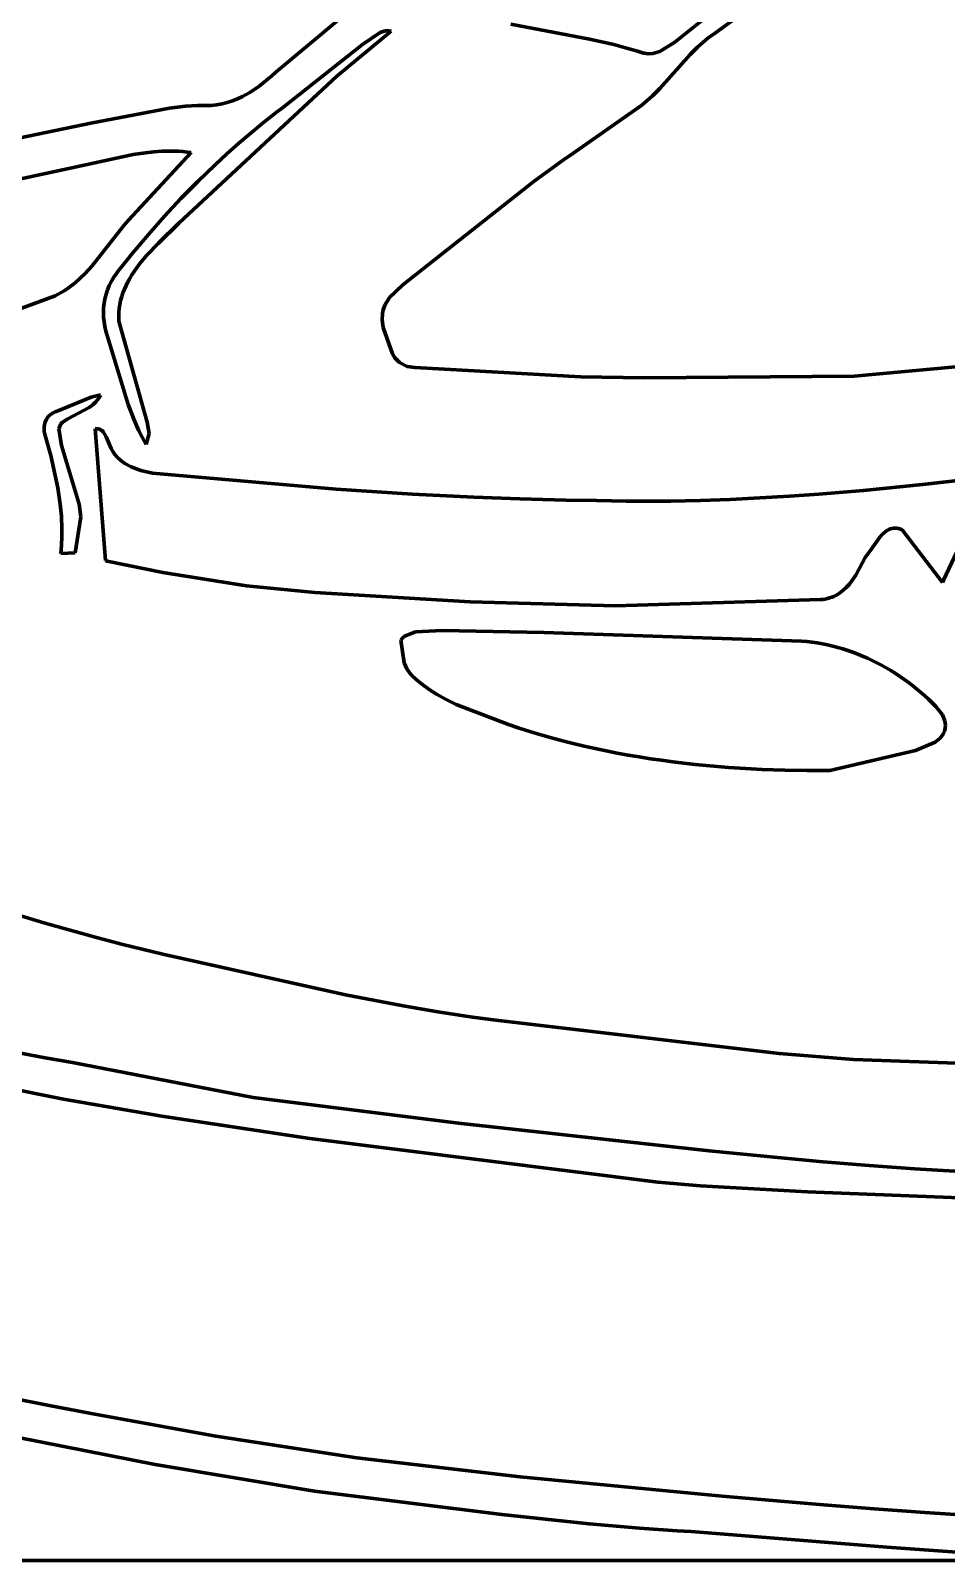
# Model space of a CAD drawing. Header units: millimetres. Extents: x 0 to 14, y 0 to 17.6.
# Drawn here: x 2.686 to 5.353, y 0 to 4.458 of the extents above; entities that cross this region are included whole.
import ezdxf

# ---------------------------------------------------------------- set-up
doc = ezdxf.new("R2010")
doc.units = ezdxf.units.MM
doc.layers.add('color#010506ff', color=7, linetype='CONTINUOUS', lineweight=100)
doc.layers.add('color#ffffffff', color=7, linetype='CONTINUOUS', lineweight=100)

msp = doc.modelspace()

# ---------------------------------------------------------------- linework, layer by layer
at = {"layer": 'color#010506ff'}
for p, q in [((4.5622, 4.4247), (5.0703, 4.8317)), ((5.1509, 4.7951), (4.6761, 4.4484)), ((3.3996, 4.3365), (3.6884, 4.5781)), ((4.0843, 4.4771), (4.3138, 4.4326)), ((3.6523, 4.4179), (3.4195, 4.2332)), ((3.5773, 4.3254), (3.7354, 4.4566)), ((3.7033, 4.4527), (3.6523, 4.4179)), ((3.7187, 4.4568), (3.7033, 4.4527)), ((3.7285, 4.4573), (3.7187, 4.4568)), ((3.7354, 4.4566), (3.7285, 4.4573)), ((4.3138, 4.4326), (4.3839, 4.417)), ((4.3839, 4.417), (4.4186, 4.4081)), ((4.518, 4.3966), (4.5622, 4.4247)), ((4.6435, 4.4237), (4.6284, 4.4101)), ((4.6594, 4.4365), (4.6435, 4.4237)), ((4.6676, 4.4426), (4.6594, 4.4365)), ((4.6761, 4.4484), (4.6676, 4.4426)), ((4.4186, 4.4081), (4.4531, 4.3981)), ((4.4531, 4.3981), (4.4702, 4.3926)), ((4.4702, 4.3926), (4.4737, 4.3918)), ((4.4737, 4.3918), (4.4843, 4.3904)), ((4.4843, 4.3904), (4.4981, 4.3911)), ((4.4981, 4.3911), (4.518, 4.3966)), ((4.6068, 4.3885), (4.5186, 4.2892)), ((4.6284, 4.4101), (4.6068, 4.3885)), ((3.1176, 3.8964), (3.5773, 4.3254)), ((3.3504, 4.2952), (3.3878, 4.3257)), ((3.3878, 4.3257), (3.3996, 4.3365)), ((3.3237, 4.2773), (3.3504, 4.2952)), ((4.5186, 4.2892), (4.4969, 4.2675)), ((3.09, 4.2321), (3.1363, 4.2374)), ((3.1363, 4.2374), (3.1713, 4.2394)), ((3.1713, 4.2394), (3.1948, 4.2397)), ((3.1948, 4.2397), (3.203, 4.2397)), ((3.203, 4.2397), (3.2112, 4.2399)), ((3.2112, 4.2399), (3.2192, 4.2405)), ((3.2192, 4.2405), (3.2272, 4.2414)), ((3.2272, 4.2414), (3.243, 4.2442)), ((3.243, 4.2442), (3.2584, 4.248)), ((3.2584, 4.248), (3.2735, 4.253)), ((3.2735, 4.253), (3.2883, 4.2589)), ((3.2883, 4.2589), (3.3027, 4.2657)), ((3.3027, 4.2657), (3.3237, 4.2773)), ((4.4658, 4.2411), (4.2556, 4.093)), ((4.4817, 4.2539), (4.4658, 4.2411)), ((4.4969, 4.2675), (4.4817, 4.2539)), ((2.8605, 4.1877), (3.09, 4.2321)), ((3.4009, 4.219), (3.364, 4.1901)), ((3.4195, 4.2332), (3.4009, 4.219)), ((2.2437, 4.0599), (2.8605, 4.1877)), ((3.3278, 4.1604), (3.2922, 4.13)), ((3.364, 4.1901), (3.3278, 4.1604)), ((2.9702, 3.9055), (3.1533, 4.1025)), ((3.0199, 4.102), (2.984, 4.0964)), ((3.044, 4.1047), (3.0199, 4.102)), ((3.0681, 4.1064), (3.044, 4.1047)), ((3.0923, 4.1069), (3.0681, 4.1064)), ((3.1045, 4.1068), (3.0923, 4.1069)), ((3.1167, 4.1062), (3.1045, 4.1068)), ((3.1289, 4.1054), (3.1167, 4.1062)), ((3.1411, 4.1041), (3.1289, 4.1054)), ((3.1533, 4.1025), (3.1411, 4.1041)), ((3.2922, 4.13), (3.2572, 4.099)), ((2.8056, 4.0577), (2.4919, 3.9901)), ((2.984, 4.0964), (2.8056, 4.0577)), ((3.2228, 4.0672), (3.1723, 4.0185)), ((3.2572, 4.099), (3.2228, 4.0672)), ((4.2381, 4.0811), (4.1521, 4.0192)), ((4.2556, 4.093), (4.2381, 4.0811)), ((3.1723, 4.0185), (3.1232, 3.9683)), ((4.1521, 4.0192), (3.7699, 3.7167)), ((3.1232, 3.9683), (3.0754, 3.9169)), ((2.8649, 3.7721), (2.9574, 3.8902)), ((2.9574, 3.8902), (2.9702, 3.9055)), ((3.0754, 3.9169), (3.0289, 3.8642)), ((3.058, 3.8385), (3.1176, 3.8964)), ((3.0289, 3.8642), (2.9837, 3.8105)), ((3.0245, 3.8032), (3.058, 3.8385)), ((2.9837, 3.8105), (2.9399, 3.7556)), ((3.0087, 3.7848), (3.0245, 3.8032)), ((2.8303, 3.7363), (2.8445, 3.7502)), ((2.8445, 3.7502), (2.8649, 3.7721)), ((2.9356, 3.7502), (2.9278, 3.7391)), ((2.9399, 3.7556), (2.9356, 3.7502)), ((2.9744, 3.736), (2.9806, 3.7461)), ((2.9806, 3.7461), (2.9871, 3.756)), ((2.9871, 3.756), (2.994, 3.7658)), ((2.994, 3.7658), (3.0012, 3.7753)), ((3.0012, 3.7753), (3.0087, 3.7848)), ((2.7834, 3.6997), (2.7917, 3.7052)), ((2.7917, 3.7052), (2.7998, 3.711)), ((2.7998, 3.711), (2.8154, 3.7232)), ((2.8154, 3.7232), (2.8303, 3.7363)), ((2.9097, 3.7027), (2.9055, 3.6898)), ((2.9148, 3.7152), (2.9097, 3.7027)), ((2.9208, 3.7274), (2.9148, 3.7152)), ((2.9278, 3.7391), (2.9208, 3.7274)), ((2.9545, 3.6937), (2.9587, 3.7046)), ((2.9587, 3.7046), (2.9635, 3.7153)), ((2.9635, 3.7153), (2.9687, 3.7257)), ((2.9687, 3.7257), (2.9744, 3.736)), ((3.7699, 3.7167), (3.7308, 3.6802)), ((2.2625, 3.5033), (2.7571, 3.685)), ((2.7571, 3.685), (2.7661, 3.6896)), ((2.7661, 3.6896), (2.7749, 3.6945)), ((2.7749, 3.6945), (2.7834, 3.6997)), ((2.8998, 3.6634), (2.8983, 3.6499)), ((2.9022, 3.6767), (2.8998, 3.6634)), ((2.9055, 3.6898), (2.9022, 3.6767)), ((2.9436, 3.6481), (2.9453, 3.6599)), ((2.9453, 3.6599), (2.9478, 3.6714)), ((2.9478, 3.6714), (2.9508, 3.6827)), ((2.9508, 3.6827), (2.9545, 3.6937)), ((3.7168, 3.6577), (3.7119, 3.6415)), ((3.7308, 3.6802), (3.7168, 3.6577)), ((2.8983, 3.6499), (2.8977, 3.6363)), ((2.8977, 3.6363), (2.8981, 3.6227)), ((2.8981, 3.6227), (2.8993, 3.6092)), ((2.9421, 3.6239), (2.9425, 3.6361)), ((2.9425, 3.6114), (2.9421, 3.6239)), ((2.9425, 3.6361), (2.9436, 3.6481)), ((3.025, 3.317), (2.9425, 3.6114)), ((3.7105, 3.6326), (3.7097, 3.6147)), ((3.7097, 3.6147), (3.7121, 3.5926)), ((3.7119, 3.6415), (3.7105, 3.6326)), ((2.8993, 3.6092), (2.9015, 3.5957)), ((2.9015, 3.5957), (2.9046, 3.5824)), ((2.9046, 3.5824), (2.9086, 3.5694)), ((2.9086, 3.5694), (2.9694, 3.3688)), ((3.7121, 3.5926), (3.7394, 3.5164)), ((3.7394, 3.5164), (3.7463, 3.5042)), ((3.7463, 3.5042), (3.7599, 3.4903)), ((3.7599, 3.4903), (3.7821, 3.479)), ((3.7821, 3.479), (3.8044, 3.4758)), ((5.0843, 3.4514), (5.5222, 3.4915)), ((3.8044, 3.4758), (4.2883, 3.4489)), ((4.2883, 3.4489), (4.4729, 3.4456)), ((4.4729, 3.4456), (5.0843, 3.4514)), ((2.8621, 3.3901), (2.7629, 3.3489)), ((2.8848, 3.3952), (2.8621, 3.3901)), ((2.8843, 3.3867), (2.887, 3.3911)), ((2.8894, 3.3958), (2.8848, 3.3952)), ((2.887, 3.3911), (2.8894, 3.3958)), ((2.7509, 3.3445), (2.7433, 3.3394)), ((2.7566, 3.3471), (2.7509, 3.3445)), ((2.7629, 3.3489), (2.7566, 3.3471)), ((2.7935, 3.3268), (2.8559, 3.3596)), ((2.8559, 3.3596), (2.8678, 3.3684)), ((2.8678, 3.3684), (2.875, 3.3751)), ((2.875, 3.3751), (2.8814, 3.3826)), ((2.8814, 3.3826), (2.8843, 3.3867)), ((2.9694, 3.3688), (2.9857, 3.3253)), ((2.7272, 3.3145), (2.7249, 3.3025)), ((2.7249, 3.3025), (2.7253, 3.2901)), ((2.7319, 3.3256), (2.7272, 3.3145)), ((2.737, 3.333), (2.7319, 3.3256)), ((2.7433, 3.3394), (2.737, 3.333)), ((2.7678, 3.2977), (2.7732, 3.3125)), ((2.7732, 3.3125), (2.777, 3.3156)), ((2.777, 3.3156), (2.7935, 3.3268)), ((2.9857, 3.3253), (2.9998, 3.2935)), ((3.0311, 3.2834), (3.025, 3.317)), ((2.7253, 3.2901), (2.7283, 3.2779)), ((2.7283, 3.2779), (2.744, 3.2199)), ((2.7758, 3.2488), (2.7678, 3.2977)), ((2.877, 3.2978), (2.8736, 3.2978)), ((2.8736, 3.2978), (2.9034, 2.9135)), ((2.8801, 3.2975), (2.877, 3.2978)), ((2.883, 3.297), (2.8801, 3.2975)), ((2.8882, 3.2952), (2.883, 3.297)), ((2.8926, 3.2927), (2.8882, 3.2952)), ((2.8981, 3.2876), (2.8926, 3.2927)), ((2.9059, 3.2738), (2.8981, 3.2876)), ((2.9199, 3.2402), (2.9059, 3.2738)), ((2.9998, 3.2935), (3.0103, 3.2727)), ((3.0103, 3.2727), (3.0218, 3.2522)), ((3.0218, 3.2522), (3.0311, 3.2834)), ((2.744, 3.2199), (2.7646, 3.1259)), ((2.8269, 3.0781), (2.7758, 3.2488)), ((2.925, 3.2312), (2.9199, 3.2402)), ((2.9309, 3.223), (2.925, 3.2312)), ((2.9374, 3.2153), (2.9309, 3.223)), ((2.9483, 3.2051), (2.9374, 3.2153)), ((2.9604, 3.1962), (2.9483, 3.2051)), ((2.978, 3.1864), (2.9604, 3.1962)), ((3.0065, 3.1756), (2.978, 3.1864)), ((3.041, 3.1683), (3.0065, 3.1756)), ((3.5752, 3.1219), (3.041, 3.1683)), ((5.5838, 3.1699), (5.2832, 3.1352)), ((2.7646, 3.1259), (2.7717, 3.0783)), ((3.7981, 3.1073), (3.5752, 3.1219)), ((5.2832, 3.1352), (5.1111, 3.1182)), ((2.7717, 3.0783), (2.7752, 3.0425)), ((2.8319, 3.0412), (2.8269, 3.0781)), ((3.9766, 3.0982), (3.7981, 3.1073)), ((4.1105, 3.0933), (3.9766, 3.0982)), ((4.2446, 3.09), (4.1105, 3.0933)), ((4.334, 3.0888), (4.2446, 3.09)), ((4.3772, 3.0877), (4.334, 3.0888)), ((4.4205, 3.087), (4.3772, 3.0877)), ((4.4637, 3.0867), (4.4205, 3.087)), ((4.5069, 3.0867), (4.4637, 3.0867)), ((4.5502, 3.0871), (4.5069, 3.0867)), ((4.5934, 3.0878), (4.5502, 3.0871)), ((4.6366, 3.0888), (4.5934, 3.0878)), ((4.723, 3.0918), (4.6366, 3.0888)), ((4.8093, 3.0959), (4.723, 3.0918)), ((4.8956, 3.1011), (4.8093, 3.0959)), ((4.9818, 3.1073), (4.8956, 3.1011)), ((5.1111, 3.1182), (4.9818, 3.1073)), ((2.7752, 3.0425), (2.7768, 3.0065)), ((2.8156, 2.9358), (2.8319, 3.0412)), ((5.3446, 2.8562), (5.4305, 3.0399)), ((2.7768, 3.0065), (2.7768, 2.9825)), ((5.1589, 2.9822), (5.166, 2.99)), ((5.166, 2.99), (5.1735, 2.9967)), ((5.1735, 2.9967), (5.1774, 2.9996)), ((5.1774, 2.9996), (5.1815, 3.0021)), ((5.1815, 3.0021), (5.1856, 3.0043)), ((5.1856, 3.0043), (5.1899, 3.006)), ((5.1899, 3.006), (5.1944, 3.0072)), ((5.1944, 3.0072), (5.199, 3.008)), ((5.199, 3.008), (5.2037, 3.0083)), ((5.2037, 3.0083), (5.2086, 3.0079)), ((5.2086, 3.0079), (5.2136, 3.007)), ((5.2136, 3.007), (5.2189, 3.0055)), ((5.2189, 3.0055), (5.2243, 3.0032)), ((5.2243, 3.0032), (5.3412, 2.8498)), ((2.7758, 2.9584), (2.7738, 2.9342)), ((2.7768, 2.9825), (2.7758, 2.9584)), ((5.1217, 2.9299), (5.1305, 2.9423)), ((5.1305, 2.9423), (5.1589, 2.9822)), ((2.7738, 2.9342), (2.8156, 2.9358)), ((2.9034, 2.9135), (2.9089, 2.9114)), ((2.9089, 2.9114), (3.0706, 2.8784)), ((5.0889, 2.8706), (5.116, 2.9228)), ((5.116, 2.9228), (5.1217, 2.9299)), ((3.0706, 2.8784), (3.3139, 2.8397)), ((5.0697, 2.8441), (5.0778, 2.8543)), ((5.0778, 2.8543), (5.0889, 2.8706)), ((5.3412, 2.8498), (5.3446, 2.8562)), ((3.3139, 2.8397), (3.5131, 2.8207)), ((3.5131, 2.8207), (3.9661, 2.7935)), ((5.019, 2.8066), (5.025, 2.8091)), ((5.025, 2.8091), (5.0307, 2.8119)), ((5.0307, 2.8119), (5.0362, 2.815)), ((5.0362, 2.815), (5.0416, 2.8184)), ((5.0416, 2.8184), (5.0467, 2.8221)), ((5.0467, 2.8221), (5.0516, 2.8261)), ((5.0516, 2.8261), (5.061, 2.8347)), ((5.061, 2.8347), (5.0697, 2.8441)), ((3.9661, 2.7935), (4.3895, 2.7819)), ((4.3895, 2.7819), (4.9859, 2.7997)), ((4.9859, 2.7997), (4.993, 2.8003)), ((4.993, 2.8003), (4.9998, 2.8013)), ((4.9998, 2.8013), (5.0064, 2.8027)), ((5.0064, 2.8027), (5.0128, 2.8045)), ((5.0128, 2.8045), (5.019, 2.8066)), ((3.7726, 2.6923), (3.7639, 2.6815)), ((3.7639, 2.6815), (3.7732, 2.6158)), ((3.807, 2.7056), (3.7726, 2.6923)), ((3.8841, 2.7094), (3.807, 2.7056)), ((4.1808, 2.7042), (3.8841, 2.7094)), ((4.9312, 2.6786), (4.1808, 2.7042)), ((4.9466, 2.6774), (4.9312, 2.6786)), ((4.9618, 2.6756), (4.9466, 2.6774)), ((4.977, 2.6735), (4.9618, 2.6756)), ((4.9921, 2.6709), (4.977, 2.6735)), ((5.0071, 2.6679), (4.9921, 2.6709)), ((5.022, 2.6644), (5.0071, 2.6679)), ((5.0368, 2.6605), (5.022, 2.6644)), ((5.0515, 2.6563), (5.0368, 2.6605)), ((5.0661, 2.6516), (5.0515, 2.6563)), ((5.0805, 2.6465), (5.0661, 2.6516)), ((5.0948, 2.6411), (5.0805, 2.6465)), ((5.1089, 2.6353), (5.0948, 2.6411)), ((5.123, 2.6291), (5.1089, 2.6353)), ((3.7732, 2.6158), (3.781, 2.5981)), ((3.781, 2.5981), (3.7898, 2.5853)), ((5.1368, 2.6226), (5.123, 2.6291)), ((5.1505, 2.6157), (5.1368, 2.6226)), ((5.1641, 2.6085), (5.1505, 2.6157)), ((5.1775, 2.601), (5.1641, 2.6085)), ((5.1907, 2.5932), (5.1775, 2.601)), ((5.2037, 2.585), (5.1907, 2.5932)), ((3.7898, 2.5853), (3.7981, 2.5766)), ((3.7981, 2.5766), (3.8062, 2.5692)), ((3.8062, 2.5692), (3.8145, 2.5621)), ((3.8145, 2.5621), (3.8316, 2.5487)), ((3.8316, 2.5487), (3.8493, 2.5362)), ((5.2165, 2.5766), (5.2037, 2.585)), ((5.2291, 2.5679), (5.2165, 2.5766)), ((5.2416, 2.5589), (5.2291, 2.5679)), ((5.2538, 2.5496), (5.2416, 2.5589)), ((5.2658, 2.54), (5.2538, 2.5496)), ((3.8493, 2.5362), (3.8676, 2.5246)), ((3.8676, 2.5246), (3.896, 2.5088)), ((3.896, 2.5088), (3.9252, 2.4945)), ((5.2776, 2.5302), (5.2658, 2.54)), ((5.2892, 2.5202), (5.2776, 2.5302)), ((5.3005, 2.5099), (5.2892, 2.5202)), ((5.3116, 2.4994), (5.3005, 2.5099)), ((5.3225, 2.4887), (5.3116, 2.4994)), ((3.9252, 2.4945), (4.0776, 2.436)), ((5.3413, 2.4637), (5.3225, 2.4887)), ((5.3482, 2.4461), (5.3413, 2.4637)), ((4.0776, 2.436), (4.1087, 2.4255)), ((4.1087, 2.4255), (4.1399, 2.4156)), ((4.1399, 2.4156), (4.1713, 2.4062)), ((5.3429, 2.407), (5.3445, 2.4099)), ((5.3445, 2.4099), (5.3471, 2.4157)), ((5.3471, 2.4157), (5.3494, 2.4248)), ((5.3499, 2.4339), (5.3482, 2.4461)), ((5.3494, 2.4248), (5.3499, 2.4339)), ((4.1713, 2.4062), (4.2028, 2.3972)), ((4.2028, 2.3972), (4.2344, 2.3887)), ((4.2344, 2.3887), (4.2661, 2.3806)), ((4.2661, 2.3806), (4.298, 2.373)), ((4.298, 2.373), (4.3299, 2.3658)), ((4.3299, 2.3658), (4.3619, 2.3591)), ((5.2634, 2.3599), (5.3203, 2.3841)), ((5.3203, 2.3841), (5.335, 2.3964)), ((5.335, 2.3964), (5.3429, 2.407)), ((4.3619, 2.3591), (4.394, 2.3528)), ((4.394, 2.3528), (4.4262, 2.3468)), ((4.4262, 2.3468), (4.4585, 2.3413)), ((4.4585, 2.3413), (4.4908, 2.3362)), ((4.4908, 2.3362), (4.5232, 2.3315)), ((4.5232, 2.3315), (4.5557, 2.3272)), ((4.5557, 2.3272), (4.5882, 2.3232)), ((4.5882, 2.3232), (4.6207, 2.3196)), ((4.6207, 2.3196), (4.6533, 2.3164)), ((5.0131, 2.302), (5.2634, 2.3599)), ((4.6533, 2.3164), (4.686, 2.3135)), ((4.686, 2.3135), (4.7187, 2.3109)), ((4.7187, 2.3109), (4.7513, 2.3087)), ((4.7513, 2.3087), (4.7841, 2.3068)), ((4.7841, 2.3068), (4.8168, 2.3052)), ((4.8168, 2.3052), (4.8823, 2.303)), ((4.8823, 2.303), (4.9477, 2.302)), ((4.9477, 2.302), (5.0131, 2.302)), ((2.7237, 1.8583), (2.6474, 1.8816)), ((2.8003, 1.8361), (2.7237, 1.8583)), ((2.8772, 1.815), (2.8003, 1.8361)), ((2.9543, 1.7948), (2.8772, 1.815)), ((3.0703, 1.7662), (2.9543, 1.7948)), ((3.6031, 1.6479), (3.0703, 1.7662)), ((3.7706, 1.6161), (3.6031, 1.6479)), ((3.8714, 1.5989), (3.7706, 1.6161)), ((3.9726, 1.5834), (3.8714, 1.5989)), ((4.0402, 1.5742), (3.9726, 1.5834)), ((4.8663, 1.4776), (4.0402, 1.5742)), ((2.6214, 1.485), (2.7278, 1.4645)), ((5.0825, 1.4596), (4.8663, 1.4776)), ((2.7278, 1.4645), (2.8079, 1.451)), ((2.8079, 1.451), (3.3337, 1.3493)), ((6.7504, 1.4), (5.0825, 1.4596)), ((2.781, 1.3442), (2.6028, 1.3797)), ((3.0675, 1.2941), (2.781, 1.3442)), ((3.3337, 1.3493), (3.9316, 1.2745)), ((3.4989, 1.2295), (3.0675, 1.2941)), ((3.9316, 1.2745), (4.6619, 1.1935)), ((4.5123, 1.1024), (3.4989, 1.2295)), ((4.6619, 1.1935), (4.8614, 1.1738)), ((4.8614, 1.1738), (4.9944, 1.1619)), ((4.9944, 1.1619), (5.1276, 1.151)), ((5.1276, 1.151), (5.1942, 1.1461)), ((5.1942, 1.1461), (5.2608, 1.1415)), ((5.2608, 1.1415), (5.3274, 1.1373)), ((5.3274, 1.1373), (5.3941, 1.1334)), ((4.6368, 1.0918), (4.5123, 1.1024)), ((4.9488, 1.0743), (4.6368, 1.0918)), ((5.4171, 1.056), (4.9488, 1.0743)), ((2.617, 0.4757), (2.7449, 0.4502)), ((2.7449, 0.4502), (2.8729, 0.4257)), ((2.8729, 0.4257), (3.1933, 0.3676)), ((3.0487, 0.2793), (2.5544, 0.3772)), ((3.1933, 0.3676), (3.2248, 0.3621)), ((3.2248, 0.3621), (3.6353, 0.2988)), ((3.5127, 0.2022), (3.0487, 0.2793)), ((3.6353, 0.2988), (4.1113, 0.2435)), ((4.1113, 0.2435), (4.7001, 0.1871)), ((4.058, 0.134), (3.5127, 0.2022)), ((4.7001, 0.1871), (4.9949, 0.1616)), ((4.3129, 0.1065), (4.058, 0.134)), ((4.9949, 0.1616), (5.1423, 0.1501)), ((5.1423, 0.1501), (5.2898, 0.1395)), ((5.2898, 0.1395), (5.4374, 0.1301)), ((4.4589, 0.094), (4.3129, 0.1065)), ((4.5686, 0.0866), (4.4589, 0.094)), ((4.6094, 0.0841), (4.5686, 0.0866)), ((5.1797, 0.0384), (4.6094, 0.0841)), ((5.4242, 0.0208), (5.1797, 0.0384))]:
    msp.add_line(p, q, dxfattribs=at)
at = {"layer": 'color#ffffffff'}
for p, q in [((5.0703, 4.8317), (4.5622, 4.4247)), ((4.6761, 4.4484), (5.1509, 4.7951)), ((3.6884, 4.5781), (3.3996, 4.3365)), ((4.3138, 4.4326), (4.0843, 4.4771)), ((3.4195, 4.2332), (3.6523, 4.4179)), ((3.7354, 4.4566), (3.5773, 4.3254)), ((3.6523, 4.4179), (3.7033, 4.4527)), ((3.7033, 4.4527), (3.7187, 4.4568)), ((3.7187, 4.4568), (3.7285, 4.4573)), ((3.7285, 4.4573), (3.7354, 4.4566)), ((4.3839, 4.417), (4.3138, 4.4326)), ((4.4186, 4.4081), (4.3839, 4.417)), ((4.5622, 4.4247), (4.518, 4.3966)), ((4.6284, 4.4101), (4.6435, 4.4237)), ((4.6435, 4.4237), (4.6594, 4.4365)), ((4.6594, 4.4365), (4.6676, 4.4426)), ((4.6676, 4.4426), (4.6761, 4.4484)), ((4.4531, 4.3981), (4.4186, 4.4081)), ((4.4702, 4.3926), (4.4531, 4.3981)), ((4.4737, 4.3918), (4.4702, 4.3926)), ((4.4843, 4.3904), (4.4737, 4.3918)), ((4.4981, 4.3911), (4.4843, 4.3904)), ((4.518, 4.3966), (4.4981, 4.3911)), ((4.5186, 4.2892), (4.6068, 4.3885)), ((4.6068, 4.3885), (4.6284, 4.4101)), ((3.5773, 4.3254), (3.1176, 3.8964)), ((3.3878, 4.3257), (3.3504, 4.2952)), ((3.3996, 4.3365), (3.3878, 4.3257)), ((3.3504, 4.2952), (3.3237, 4.2773)), ((4.4969, 4.2675), (4.5186, 4.2892)), ((3.1363, 4.2374), (3.09, 4.2321)), ((3.1713, 4.2394), (3.1363, 4.2374)), ((3.1948, 4.2397), (3.1713, 4.2394)), ((3.203, 4.2397), (3.1948, 4.2397)), ((3.2112, 4.2399), (3.203, 4.2397)), ((3.2192, 4.2405), (3.2112, 4.2399)), ((3.2272, 4.2414), (3.2192, 4.2405)), ((3.243, 4.2442), (3.2272, 4.2414)), ((3.2584, 4.248), (3.243, 4.2442)), ((3.2735, 4.253), (3.2584, 4.248)), ((3.2883, 4.2589), (3.2735, 4.253)), ((3.3027, 4.2657), (3.2883, 4.2589)), ((3.3237, 4.2773), (3.3027, 4.2657)), ((4.2556, 4.093), (4.4658, 4.2411)), ((4.4658, 4.2411), (4.4817, 4.2539)), ((4.4817, 4.2539), (4.4969, 4.2675)), ((3.09, 4.2321), (2.8605, 4.1877)), ((3.364, 4.1901), (3.4009, 4.219)), ((3.4009, 4.219), (3.4195, 4.2332)), ((2.8605, 4.1877), (2.2437, 4.0599)), ((3.2922, 4.13), (3.3278, 4.1604)), ((3.3278, 4.1604), (3.364, 4.1901)), ((3.1533, 4.1025), (2.9702, 3.9055)), ((2.984, 4.0964), (3.0199, 4.102)), ((3.0199, 4.102), (3.044, 4.1047)), ((3.044, 4.1047), (3.0681, 4.1064)), ((3.0681, 4.1064), (3.0923, 4.1069)), ((3.0923, 4.1069), (3.1045, 4.1068)), ((3.1045, 4.1068), (3.1167, 4.1062)), ((3.1167, 4.1062), (3.1289, 4.1054)), ((3.1289, 4.1054), (3.1411, 4.1041)), ((3.1411, 4.1041), (3.1533, 4.1025)), ((3.2572, 4.099), (3.2922, 4.13)), ((2.4919, 3.9901), (2.8056, 4.0577)), ((2.8056, 4.0577), (2.984, 4.0964)), ((3.1723, 4.0185), (3.2228, 4.0672)), ((3.2228, 4.0672), (3.2572, 4.099)), ((4.1521, 4.0192), (4.2381, 4.0811)), ((4.2381, 4.0811), (4.2556, 4.093)), ((3.1232, 3.9683), (3.1723, 4.0185)), ((3.7699, 3.7167), (4.1521, 4.0192)), ((3.0754, 3.9169), (3.1232, 3.9683)), ((2.9574, 3.8902), (2.8649, 3.7721)), ((2.9702, 3.9055), (2.9574, 3.8902)), ((3.0289, 3.8642), (3.0754, 3.9169)), ((3.1176, 3.8964), (3.058, 3.8385)), ((2.9837, 3.8105), (3.0289, 3.8642)), ((3.058, 3.8385), (3.0245, 3.8032)), ((2.9399, 3.7556), (2.9837, 3.8105)), ((3.0245, 3.8032), (3.0087, 3.7848)), ((2.8445, 3.7502), (2.8303, 3.7363)), ((2.8649, 3.7721), (2.8445, 3.7502)), ((2.9278, 3.7391), (2.9356, 3.7502)), ((2.9356, 3.7502), (2.9399, 3.7556)), ((2.9806, 3.7461), (2.9744, 3.736)), ((2.9871, 3.756), (2.9806, 3.7461)), ((2.994, 3.7658), (2.9871, 3.756)), ((3.0012, 3.7753), (2.994, 3.7658)), ((3.0087, 3.7848), (3.0012, 3.7753)), ((2.7917, 3.7052), (2.7834, 3.6997)), ((2.7998, 3.711), (2.7917, 3.7052)), ((2.8154, 3.7232), (2.7998, 3.711)), ((2.8303, 3.7363), (2.8154, 3.7232)), ((2.9055, 3.6898), (2.9097, 3.7027)), ((2.9097, 3.7027), (2.9148, 3.7152)), ((2.9148, 3.7152), (2.9208, 3.7274)), ((2.9208, 3.7274), (2.9278, 3.7391)), ((2.9587, 3.7046), (2.9545, 3.6937)), ((2.9635, 3.7153), (2.9587, 3.7046)), ((2.9687, 3.7257), (2.9635, 3.7153)), ((2.9744, 3.736), (2.9687, 3.7257)), ((3.7308, 3.6802), (3.7699, 3.7167)), ((2.7571, 3.685), (2.2625, 3.5033)), ((2.7661, 3.6896), (2.7571, 3.685)), ((2.7749, 3.6945), (2.7661, 3.6896)), ((2.7834, 3.6997), (2.7749, 3.6945)), ((2.8983, 3.6499), (2.8998, 3.6634)), ((2.8998, 3.6634), (2.9022, 3.6767)), ((2.9022, 3.6767), (2.9055, 3.6898)), ((2.9453, 3.6599), (2.9436, 3.6481)), ((2.9478, 3.6714), (2.9453, 3.6599)), ((2.9508, 3.6827), (2.9478, 3.6714)), ((2.9545, 3.6937), (2.9508, 3.6827)), ((3.7119, 3.6415), (3.7168, 3.6577)), ((3.7168, 3.6577), (3.7308, 3.6802)), ((2.8977, 3.6363), (2.8983, 3.6499)), ((2.8981, 3.6227), (2.8977, 3.6363)), ((2.8993, 3.6092), (2.8981, 3.6227)), ((2.9425, 3.6361), (2.9421, 3.6239)), ((2.9421, 3.6239), (2.9425, 3.6114)), ((2.9436, 3.6481), (2.9425, 3.6361)), ((2.9425, 3.6114), (3.025, 3.317)), ((3.7097, 3.6147), (3.7105, 3.6326)), ((3.7121, 3.5926), (3.7097, 3.6147)), ((3.7105, 3.6326), (3.7119, 3.6415)), ((2.9015, 3.5957), (2.8993, 3.6092)), ((2.9046, 3.5824), (2.9015, 3.5957)), ((2.9086, 3.5694), (2.9046, 3.5824)), ((2.9694, 3.3688), (2.9086, 3.5694)), ((3.7394, 3.5164), (3.7121, 3.5926)), ((3.7463, 3.5042), (3.7394, 3.5164)), ((3.7599, 3.4903), (3.7463, 3.5042)), ((3.7821, 3.479), (3.7599, 3.4903)), ((3.8044, 3.4758), (3.7821, 3.479)), ((5.5222, 3.4915), (5.0843, 3.4514)), ((4.2883, 3.4489), (3.8044, 3.4758)), ((4.4729, 3.4456), (4.2883, 3.4489)), ((5.0843, 3.4514), (4.4729, 3.4456)), ((2.7629, 3.3489), (2.8621, 3.3901)), ((2.8621, 3.3901), (2.8848, 3.3952)), ((2.887, 3.3911), (2.8843, 3.3867)), ((2.8848, 3.3952), (2.8894, 3.3958)), ((2.8894, 3.3958), (2.887, 3.3911)), ((2.7433, 3.3394), (2.7509, 3.3445)), ((2.7509, 3.3445), (2.7566, 3.3471)), ((2.7566, 3.3471), (2.7629, 3.3489)), ((2.8559, 3.3596), (2.7935, 3.3268)), ((2.8678, 3.3684), (2.8559, 3.3596)), ((2.875, 3.3751), (2.8678, 3.3684)), ((2.8814, 3.3826), (2.875, 3.3751)), ((2.8843, 3.3867), (2.8814, 3.3826)), ((2.9857, 3.3253), (2.9694, 3.3688)), ((2.7249, 3.3025), (2.7272, 3.3145)), ((2.7253, 3.2901), (2.7249, 3.3025)), ((2.7272, 3.3145), (2.7319, 3.3256)), ((2.7319, 3.3256), (2.737, 3.333)), ((2.737, 3.333), (2.7433, 3.3394)), ((2.7732, 3.3125), (2.7678, 3.2977)), ((2.777, 3.3156), (2.7732, 3.3125)), ((2.7935, 3.3268), (2.777, 3.3156)), ((2.9998, 3.2935), (2.9857, 3.3253)), ((3.025, 3.317), (3.0311, 3.2834)), ((2.7283, 3.2779), (2.7253, 3.2901)), ((2.744, 3.2199), (2.7283, 3.2779)), ((2.7678, 3.2977), (2.7758, 3.2488)), ((2.9034, 2.9135), (2.8736, 3.2978)), ((2.8736, 3.2978), (2.877, 3.2978)), ((2.877, 3.2978), (2.8801, 3.2975)), ((2.8801, 3.2975), (2.883, 3.297)), ((2.883, 3.297), (2.8882, 3.2952)), ((2.8882, 3.2952), (2.8926, 3.2927)), ((2.8926, 3.2927), (2.8981, 3.2876)), ((2.8981, 3.2876), (2.9059, 3.2738)), ((2.9059, 3.2738), (2.9199, 3.2402)), ((3.0103, 3.2727), (2.9998, 3.2935)), ((3.0218, 3.2522), (3.0103, 3.2727)), ((3.0311, 3.2834), (3.0218, 3.2522)), ((2.7646, 3.1259), (2.744, 3.2199)), ((2.7758, 3.2488), (2.8269, 3.0781)), ((2.9199, 3.2402), (2.925, 3.2312)), ((2.925, 3.2312), (2.9309, 3.223)), ((2.9309, 3.223), (2.9374, 3.2153)), ((2.9374, 3.2153), (2.9483, 3.2051)), ((2.9483, 3.2051), (2.9604, 3.1962)), ((2.9604, 3.1962), (2.978, 3.1864)), ((2.978, 3.1864), (3.0065, 3.1756)), ((3.0065, 3.1756), (3.041, 3.1683)), ((3.041, 3.1683), (3.5752, 3.1219)), ((5.2832, 3.1352), (5.5838, 3.1699)), ((2.7717, 3.0783), (2.7646, 3.1259)), ((3.5752, 3.1219), (3.7981, 3.1073)), ((5.1111, 3.1182), (5.2832, 3.1352)), ((2.7752, 3.0425), (2.7717, 3.0783)), ((2.8269, 3.0781), (2.8319, 3.0412)), ((3.7981, 3.1073), (3.9766, 3.0982)), ((3.9766, 3.0982), (4.1105, 3.0933)), ((4.1105, 3.0933), (4.2446, 3.09)), ((4.2446, 3.09), (4.334, 3.0888)), ((4.334, 3.0888), (4.3772, 3.0877)), ((4.3772, 3.0877), (4.4205, 3.087)), ((4.4205, 3.087), (4.4637, 3.0867)), ((4.4637, 3.0867), (4.5069, 3.0867)), ((4.5069, 3.0867), (4.5502, 3.0871)), ((4.5502, 3.0871), (4.5934, 3.0878)), ((4.5934, 3.0878), (4.6366, 3.0888)), ((4.6366, 3.0888), (4.723, 3.0918)), ((4.723, 3.0918), (4.8093, 3.0959)), ((4.8093, 3.0959), (4.8956, 3.1011)), ((4.8956, 3.1011), (4.9818, 3.1073)), ((4.9818, 3.1073), (5.1111, 3.1182)), ((2.7768, 3.0065), (2.7752, 3.0425)), ((2.8319, 3.0412), (2.8156, 2.9358)), ((5.4305, 3.0399), (5.3446, 2.8562)), ((2.7768, 2.9825), (2.7768, 3.0065)), ((5.166, 2.99), (5.1589, 2.9822)), ((5.1735, 2.9967), (5.166, 2.99)), ((5.1774, 2.9996), (5.1735, 2.9967)), ((5.1815, 3.0021), (5.1774, 2.9996)), ((5.1856, 3.0043), (5.1815, 3.0021)), ((5.1899, 3.006), (5.1856, 3.0043)), ((5.1944, 3.0072), (5.1899, 3.006)), ((5.199, 3.008), (5.1944, 3.0072)), ((5.2037, 3.0083), (5.199, 3.008)), ((5.2086, 3.0079), (5.2037, 3.0083)), ((5.2136, 3.007), (5.2086, 3.0079)), ((5.2189, 3.0055), (5.2136, 3.007)), ((5.2243, 3.0032), (5.2189, 3.0055)), ((5.3412, 2.8498), (5.2243, 3.0032)), ((2.7738, 2.9342), (2.7758, 2.9584)), ((2.7758, 2.9584), (2.7768, 2.9825)), ((5.1305, 2.9423), (5.1217, 2.9299)), ((5.1589, 2.9822), (5.1305, 2.9423)), ((2.8156, 2.9358), (2.7738, 2.9342)), ((2.9089, 2.9114), (2.9034, 2.9135)), ((3.0706, 2.8784), (2.9089, 2.9114)), ((5.116, 2.9228), (5.0889, 2.8706)), ((5.1217, 2.9299), (5.116, 2.9228)), ((3.3139, 2.8397), (3.0706, 2.8784)), ((5.0778, 2.8543), (5.0697, 2.8441)), ((5.0889, 2.8706), (5.0778, 2.8543)), ((5.3446, 2.8562), (5.3412, 2.8498)), ((3.5131, 2.8207), (3.3139, 2.8397)), ((3.9661, 2.7935), (3.5131, 2.8207)), ((5.025, 2.8091), (5.019, 2.8066)), ((5.0307, 2.8119), (5.025, 2.8091)), ((5.0362, 2.815), (5.0307, 2.8119)), ((5.0416, 2.8184), (5.0362, 2.815)), ((5.0467, 2.8221), (5.0416, 2.8184)), ((5.0516, 2.8261), (5.0467, 2.8221)), ((5.061, 2.8347), (5.0516, 2.8261)), ((5.0697, 2.8441), (5.061, 2.8347)), ((4.3895, 2.7819), (3.9661, 2.7935)), ((4.9859, 2.7997), (4.3895, 2.7819)), ((4.993, 2.8003), (4.9859, 2.7997)), ((4.9998, 2.8013), (4.993, 2.8003)), ((5.0064, 2.8027), (4.9998, 2.8013)), ((5.0128, 2.8045), (5.0064, 2.8027)), ((5.019, 2.8066), (5.0128, 2.8045)), ((3.7639, 2.6815), (3.7726, 2.6923)), ((3.7732, 2.6158), (3.7639, 2.6815)), ((3.7726, 2.6923), (3.807, 2.7056)), ((3.807, 2.7056), (3.8841, 2.7094)), ((3.8841, 2.7094), (4.1808, 2.7042)), ((4.1808, 2.7042), (4.9312, 2.6786)), ((4.9312, 2.6786), (4.9466, 2.6774)), ((4.9466, 2.6774), (4.9618, 2.6756)), ((4.9618, 2.6756), (4.977, 2.6735)), ((4.977, 2.6735), (4.9921, 2.6709)), ((4.9921, 2.6709), (5.0071, 2.6679)), ((5.0071, 2.6679), (5.022, 2.6644)), ((5.022, 2.6644), (5.0368, 2.6605)), ((5.0368, 2.6605), (5.0515, 2.6563)), ((5.0515, 2.6563), (5.0661, 2.6516)), ((5.0661, 2.6516), (5.0805, 2.6465)), ((5.0805, 2.6465), (5.0948, 2.6411)), ((5.0948, 2.6411), (5.1089, 2.6353)), ((5.1089, 2.6353), (5.123, 2.6291)), ((3.781, 2.5981), (3.7732, 2.6158)), ((3.7898, 2.5853), (3.781, 2.5981)), ((5.123, 2.6291), (5.1368, 2.6226)), ((5.1368, 2.6226), (5.1505, 2.6157)), ((5.1505, 2.6157), (5.1641, 2.6085)), ((5.1641, 2.6085), (5.1775, 2.601)), ((5.1775, 2.601), (5.1907, 2.5932)), ((5.1907, 2.5932), (5.2037, 2.585)), ((3.7981, 2.5766), (3.7898, 2.5853)), ((3.8062, 2.5692), (3.7981, 2.5766)), ((3.8145, 2.5621), (3.8062, 2.5692)), ((3.8316, 2.5487), (3.8145, 2.5621)), ((3.8493, 2.5362), (3.8316, 2.5487)), ((5.2037, 2.585), (5.2165, 2.5766)), ((5.2165, 2.5766), (5.2291, 2.5679)), ((5.2291, 2.5679), (5.2416, 2.5589)), ((5.2416, 2.5589), (5.2538, 2.5496)), ((5.2538, 2.5496), (5.2658, 2.54)), ((3.8676, 2.5246), (3.8493, 2.5362)), ((3.896, 2.5088), (3.8676, 2.5246)), ((3.9252, 2.4945), (3.896, 2.5088)), ((5.2658, 2.54), (5.2776, 2.5302)), ((5.2776, 2.5302), (5.2892, 2.5202)), ((5.2892, 2.5202), (5.3005, 2.5099)), ((5.3005, 2.5099), (5.3116, 2.4994)), ((5.3116, 2.4994), (5.3225, 2.4887)), ((4.0776, 2.436), (3.9252, 2.4945)), ((5.3225, 2.4887), (5.3413, 2.4637)), ((5.3413, 2.4637), (5.3482, 2.4461)), ((4.1087, 2.4255), (4.0776, 2.436)), ((4.1399, 2.4156), (4.1087, 2.4255)), ((4.1713, 2.4062), (4.1399, 2.4156)), ((5.3445, 2.4099), (5.3429, 2.407)), ((5.3471, 2.4157), (5.3445, 2.4099)), ((5.3494, 2.4248), (5.3471, 2.4157)), ((5.3482, 2.4461), (5.3499, 2.4339)), ((5.3499, 2.4339), (5.3494, 2.4248)), ((4.2028, 2.3972), (4.1713, 2.4062)), ((4.2344, 2.3887), (4.2028, 2.3972)), ((4.2661, 2.3806), (4.2344, 2.3887)), ((4.298, 2.373), (4.2661, 2.3806)), ((4.3299, 2.3658), (4.298, 2.373)), ((4.3619, 2.3591), (4.3299, 2.3658)), ((5.3203, 2.3841), (5.2634, 2.3599)), ((5.335, 2.3964), (5.3203, 2.3841)), ((5.3429, 2.407), (5.335, 2.3964)), ((4.394, 2.3528), (4.3619, 2.3591)), ((4.4262, 2.3468), (4.394, 2.3528)), ((4.4585, 2.3413), (4.4262, 2.3468)), ((4.4908, 2.3362), (4.4585, 2.3413)), ((4.5232, 2.3315), (4.4908, 2.3362)), ((4.5557, 2.3272), (4.5232, 2.3315)), ((4.5882, 2.3232), (4.5557, 2.3272)), ((4.6207, 2.3196), (4.5882, 2.3232)), ((4.6533, 2.3164), (4.6207, 2.3196)), ((5.2634, 2.3599), (5.0131, 2.302)), ((4.686, 2.3135), (4.6533, 2.3164)), ((4.7187, 2.3109), (4.686, 2.3135)), ((4.7513, 2.3087), (4.7187, 2.3109)), ((4.7841, 2.3068), (4.7513, 2.3087)), ((4.8168, 2.3052), (4.7841, 2.3068)), ((4.8823, 2.303), (4.8168, 2.3052)), ((4.9477, 2.302), (4.8823, 2.303)), ((5.0131, 2.302), (4.9477, 2.302)), ((2.6474, 1.8816), (2.7237, 1.8583)), ((2.7237, 1.8583), (2.8003, 1.8361)), ((2.8003, 1.8361), (2.8772, 1.815)), ((2.8772, 1.815), (2.9543, 1.7948)), ((2.9543, 1.7948), (3.0703, 1.7662)), ((3.0703, 1.7662), (3.6031, 1.6479)), ((3.6031, 1.6479), (3.7706, 1.6161)), ((3.7706, 1.6161), (3.8714, 1.5989)), ((3.8714, 1.5989), (3.9726, 1.5834)), ((3.9726, 1.5834), (4.0402, 1.5742)), ((4.0402, 1.5742), (4.8663, 1.4776)), ((2.7278, 1.4645), (2.6214, 1.485)), ((4.8663, 1.4776), (5.0825, 1.4596)), ((2.8079, 1.451), (2.7278, 1.4645)), ((3.3337, 1.3493), (2.8079, 1.451)), ((5.0825, 1.4596), (6.7504, 1.4)), ((2.6028, 1.3797), (2.781, 1.3442)), ((2.781, 1.3442), (3.0675, 1.2941)), ((3.9316, 1.2745), (3.3337, 1.3493)), ((3.0675, 1.2941), (3.4989, 1.2295)), ((4.6619, 1.1935), (3.9316, 1.2745)), ((3.4989, 1.2295), (4.5123, 1.1024)), ((4.8614, 1.1738), (4.6619, 1.1935)), ((4.9944, 1.1619), (4.8614, 1.1738)), ((5.1276, 1.151), (4.9944, 1.1619)), ((5.1942, 1.1461), (5.1276, 1.151)), ((5.2608, 1.1415), (5.1942, 1.1461)), ((5.3274, 1.1373), (5.2608, 1.1415)), ((5.3941, 1.1334), (5.3274, 1.1373)), ((4.5123, 1.1024), (4.6368, 1.0918)), ((4.6368, 1.0918), (4.9488, 1.0743)), ((4.9488, 1.0743), (5.4171, 1.056)), ((2.7449, 0.4502), (2.617, 0.4757)), ((2.8729, 0.4257), (2.7449, 0.4502)), ((3.1933, 0.3676), (2.8729, 0.4257)), ((2.5544, 0.3772), (3.0487, 0.2793)), ((3.2248, 0.3621), (3.1933, 0.3676)), ((3.6353, 0.2988), (3.2248, 0.3621)), ((3.0487, 0.2793), (3.5127, 0.2022)), ((4.1113, 0.2435), (3.6353, 0.2988)), ((4.7001, 0.1871), (4.1113, 0.2435)), ((3.5127, 0.2022), (4.058, 0.134)), ((4.9949, 0.1616), (4.7001, 0.1871)), ((4.058, 0.134), (4.3129, 0.1065)), ((5.1423, 0.1501), (4.9949, 0.1616)), ((5.2898, 0.1395), (5.1423, 0.1501)), ((5.4374, 0.1301), (5.2898, 0.1395)), ((4.3129, 0.1065), (4.4589, 0.094)), ((4.4589, 0.094), (4.5686, 0.0866)), ((4.5686, 0.0866), (4.6094, 0.0841)), ((4.6094, 0.0841), (5.1797, 0.0384)), ((6.1346, 0), (0, 0)), ((5.1797, 0.0384), (5.4242, 0.0208))]:
    msp.add_line(p, q, dxfattribs=at)

doc.saveas('drawing.dxf')
